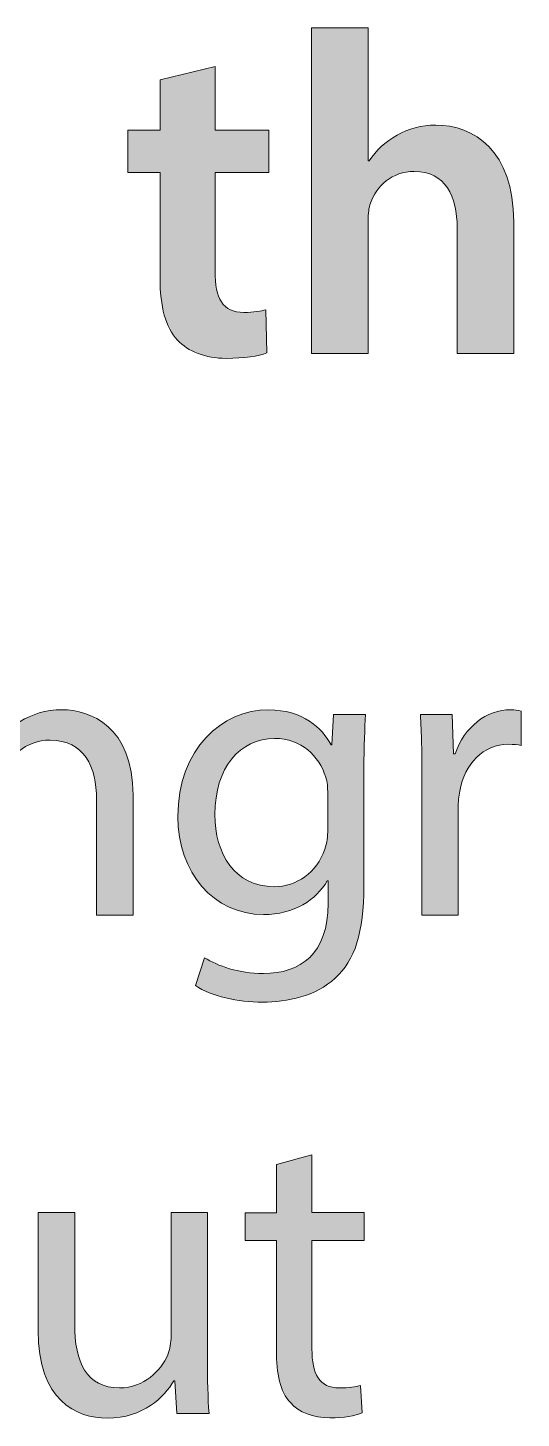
# Model space of a CAD drawing. Header units: inches. Extents: x 589 to 2016, y -1839 to -951.
# Drawn here: x 864.11 to 873.48, y -1576.1 to -1549.71 of the extents above; entities that cross this region are included whole.
import ezdxf

# ---------------------------------------------------------------- set-up
doc = ezdxf.new("R2010")
doc.units = ezdxf.units.IN
doc.header["$MEASUREMENT"] = 0
doc.layers.add('Layer 1', color=7, linetype='Continuous')

# ---------------------------------------------------------------- blocks, each defined once
blk = doc.blocks.new('block 274')
at = {"layer": 'Layer 1', "true_color": 0x010101}
h = blk.add_hatch(color=18, dxfattribs=at)
h.dxf.hatch_style = 2
edge = h.paths.add_edge_path()
edge.add_spline(control_points=[(869.499, -1549.714), (869.499, -1549.714), (870.579, -1549.714), (870.579, -1549.714), (870.579, -1549.714), (870.579, -1552.24), (870.579, -1552.24), (870.579, -1552.24), (870.598, -1552.24), (870.598, -1552.24), (870.728, -1552.041), (870.901, -1551.874), (871.129, -1551.752), (871.338, -1551.63), (871.591, -1551.56), (871.86, -1551.56), (872.583, -1551.56), (873.341, -1552.04), (873.341, -1553.398), (873.341, -1553.398), (873.341, -1555.898), (873.341, -1555.898), (873.341, -1555.898), (872.269, -1555.898), (872.269, -1555.898), (872.269, -1555.898), (872.269, -1553.52), (872.269, -1553.52), (872.269, -1552.902), (872.043, -1552.44), (871.451, -1552.44), (871.032, -1552.44), (870.737, -1552.719), (870.622, -1553.041), (870.588, -1553.128), (870.579, -1553.24), (870.579, -1553.364), (870.579, -1553.364), (870.579, -1555.898), (870.579, -1555.898), (870.579, -1555.898), (869.499, -1555.898), (869.499, -1555.898), (869.499, -1555.898), (869.499, -1549.714), (869.499, -1549.714)], knot_values=[0, 0, 0, 0, 1, 1, 1, 2, 2, 2, 3, 3, 3, 4, 4, 4, 5, 5, 5, 6, 6, 6, 7, 7, 7, 8, 8, 8, 9, 9, 9, 10, 10, 10, 11, 11, 11, 12, 12, 12, 13, 13, 13, 14, 14, 14, 15, 15, 15, 15], degree=3, periodic=1)
h = blk.add_hatch(color=18, dxfattribs=at)
h.dxf.hatch_style = 2
edge = h.paths.add_edge_path()
edge.add_spline(control_points=[(867.67, -1550.446), (867.67, -1550.446), (867.67, -1551.658), (867.67, -1551.658), (867.67, -1551.658), (868.69, -1551.658), (868.69, -1551.658), (868.69, -1551.658), (868.69, -1552.459), (868.69, -1552.459), (868.69, -1552.459), (867.67, -1552.459), (867.67, -1552.459), (867.67, -1552.459), (867.67, -1554.333), (867.67, -1554.333), (867.67, -1554.847), (867.81, -1555.117), (868.219, -1555.117), (868.402, -1555.117), (868.542, -1555.091), (868.637, -1555.064), (868.637, -1555.064), (868.655, -1555.883), (868.655, -1555.883), (868.499, -1555.944), (868.22, -1555.988), (867.881, -1555.988), (867.488, -1555.988), (867.157, -1555.857), (866.957, -1555.64), (866.73, -1555.397), (866.626, -1555.014), (866.626, -1554.456), (866.626, -1554.456), (866.626, -1552.461), (866.626, -1552.461), (866.626, -1552.461), (866.016, -1552.461), (866.016, -1552.461), (866.016, -1552.461), (866.016, -1551.66), (866.016, -1551.66), (866.016, -1551.66), (866.626, -1551.66), (866.626, -1551.66), (866.626, -1551.66), (866.626, -1550.702), (866.626, -1550.702), (866.626, -1550.702), (867.67, -1550.446), (867.67, -1550.446)], knot_values=[0, 0, 0, 0, 1, 1, 1, 2, 2, 2, 3, 3, 3, 4, 4, 4, 5, 5, 5, 6, 6, 6, 7, 7, 7, 8, 8, 8, 9, 9, 9, 10, 10, 10, 11, 11, 11, 12, 12, 12, 13, 13, 13, 14, 14, 14, 15, 15, 15, 16, 16, 16, 17, 17, 17, 17], degree=3, periodic=1)
at = {"layer": 'Layer 1', "lineweight": 0}
for points, knots in [([(869.499, -1549.714), (869.499, -1549.714), (870.579, -1549.714), (870.579, -1549.714), (870.579, -1549.714), (870.579, -1552.24), (870.579, -1552.24), (870.579, -1552.24), (870.598, -1552.24), (870.598, -1552.24), (870.728, -1552.041), (870.901, -1551.874), (871.129, -1551.752), (871.338, -1551.63), (871.591, -1551.56), (871.86, -1551.56), (872.583, -1551.56), (873.341, -1552.04), (873.341, -1553.398), (873.341, -1553.398), (873.341, -1555.898), (873.341, -1555.898), (873.341, -1555.898), (872.269, -1555.898), (872.269, -1555.898), (872.269, -1555.898), (872.269, -1553.52), (872.269, -1553.52), (872.269, -1552.902), (872.043, -1552.44), (871.451, -1552.44), (871.032, -1552.44), (870.737, -1552.719), (870.622, -1553.041), (870.588, -1553.128), (870.579, -1553.24), (870.579, -1553.364), (870.579, -1553.364), (870.579, -1555.898), (870.579, -1555.898), (870.579, -1555.898), (869.499, -1555.898), (869.499, -1555.898), (869.499, -1555.898), (869.499, -1549.714), (869.499, -1549.714)], [0, 0, 0, 0, 1, 1, 1, 2, 2, 2, 3, 3, 3, 4, 4, 4, 5, 5, 5, 6, 6, 6, 7, 7, 7, 8, 8, 8, 9, 9, 9, 10, 10, 10, 11, 11, 11, 12, 12, 12, 13, 13, 13, 14, 14, 14, 15, 15, 15, 15]), ([(867.67, -1550.446), (867.67, -1550.446), (867.67, -1551.658), (867.67, -1551.658), (867.67, -1551.658), (868.69, -1551.658), (868.69, -1551.658), (868.69, -1551.658), (868.69, -1552.459), (868.69, -1552.459), (868.69, -1552.459), (867.67, -1552.459), (867.67, -1552.459), (867.67, -1552.459), (867.67, -1554.333), (867.67, -1554.333), (867.67, -1554.847), (867.81, -1555.117), (868.219, -1555.117), (868.402, -1555.117), (868.542, -1555.091), (868.637, -1555.064), (868.637, -1555.064), (868.655, -1555.883), (868.655, -1555.883), (868.499, -1555.944), (868.22, -1555.988), (867.881, -1555.988), (867.488, -1555.988), (867.157, -1555.857), (866.957, -1555.64), (866.73, -1555.397), (866.626, -1555.014), (866.626, -1554.456), (866.626, -1554.456), (866.626, -1552.461), (866.626, -1552.461), (866.626, -1552.461), (866.016, -1552.461), (866.016, -1552.461), (866.016, -1552.461), (866.016, -1551.66), (866.016, -1551.66), (866.016, -1551.66), (866.626, -1551.66), (866.626, -1551.66), (866.626, -1551.66), (866.626, -1550.702), (866.626, -1550.702), (866.626, -1550.702), (867.67, -1550.446), (867.67, -1550.446)], [0, 0, 0, 0, 1, 1, 1, 2, 2, 2, 3, 3, 3, 4, 4, 4, 5, 5, 5, 6, 6, 6, 7, 7, 7, 8, 8, 8, 9, 9, 9, 10, 10, 10, 11, 11, 11, 12, 12, 12, 13, 13, 13, 14, 14, 14, 15, 15, 15, 16, 16, 16, 17, 17, 17, 17])]:
    blk.add_open_spline(points, degree=3, knots=knots, dxfattribs=at)
blk = doc.blocks.new('block 275')
at = {"layer": 'Layer 1', "true_color": 0x010101}
h = blk.add_hatch(color=18, dxfattribs=at)
h.dxf.hatch_style = 2
edge = h.paths.add_edge_path()
edge.add_spline(control_points=[(862.868, -1563.776), (862.868, -1563.382), (862.86, -1563.059), (862.837, -1562.744), (862.837, -1562.744), (863.452, -1562.744), (863.452, -1562.744), (863.452, -1562.744), (863.49, -1563.374), (863.49, -1563.374), (863.49, -1563.374), (863.506, -1563.374), (863.506, -1563.374), (863.694, -1563.012), (864.136, -1562.657), (864.767, -1562.657), (865.295, -1562.657), (866.115, -1562.973), (866.115, -1564.281), (866.115, -1564.281), (866.115, -1566.557), (866.115, -1566.557), (866.115, -1566.557), (865.42, -1566.557), (865.42, -1566.557), (865.42, -1566.557), (865.42, -1564.36), (865.42, -1564.36), (865.42, -1563.745), (865.192, -1563.233), (864.537, -1563.233), (864.08, -1563.233), (863.725, -1563.556), (863.607, -1563.942), (863.576, -1564.029), (863.56, -1564.147), (863.56, -1564.266), (863.56, -1564.266), (863.56, -1566.559), (863.56, -1566.559), (863.56, -1566.559), (862.867, -1566.559), (862.867, -1566.559), (862.867, -1566.559), (862.867, -1563.776), (862.867, -1563.776), (862.867, -1563.776), (862.868, -1563.776), (862.868, -1563.776), (862.868, -1563.776), (862.868, -1563.776), (862.868, -1563.776)], knot_values=[0, 0, 0, 0, 1, 1, 1, 2, 2, 2, 3, 3, 3, 4, 4, 4, 5, 5, 5, 6, 6, 6, 7, 7, 7, 8, 8, 8, 9, 9, 9, 10, 10, 10, 11, 11, 11, 12, 12, 12, 13, 13, 13, 14, 14, 14, 15, 15, 15, 16, 16, 16, 17, 17, 17, 17], degree=3, periodic=1)
h = blk.add_hatch(color=18, dxfattribs=at)
h.dxf.hatch_style = 2
edge = h.paths.add_edge_path()
edge.add_spline(control_points=[(870.528, -1562.745), (870.513, -1563.02), (870.497, -1563.327), (870.497, -1563.792), (870.497, -1563.792), (870.497, -1566.007), (870.497, -1566.007), (870.497, -1566.881), (870.323, -1567.418), (869.953, -1567.749), (869.582, -1568.095), (869.047, -1568.206), (868.566, -1568.206), (868.108, -1568.206), (867.604, -1568.096), (867.296, -1567.891), (867.296, -1567.891), (867.469, -1567.362), (867.469, -1567.362), (867.721, -1567.519), (868.115, -1567.662), (868.588, -1567.662), (869.297, -1567.662), (869.818, -1567.292), (869.818, -1566.331), (869.818, -1566.331), (869.818, -1565.906), (869.818, -1565.906), (869.818, -1565.906), (869.801, -1565.906), (869.801, -1565.906), (869.588, -1566.26), (869.179, -1566.544), (868.588, -1566.544), (867.643, -1566.544), (866.964, -1565.742), (866.964, -1564.685), (866.964, -1563.392), (867.808, -1562.659), (868.682, -1562.659), (869.343, -1562.659), (869.706, -1563.006), (869.872, -1563.321), (869.872, -1563.321), (869.887, -1563.321), (869.887, -1563.321), (869.887, -1563.321), (869.92, -1562.746), (869.92, -1562.746), (869.92, -1562.746), (870.528, -1562.745), (870.528, -1562.745), (870.528, -1562.745), (870.528, -1562.745), (870.528, -1562.745)], knot_values=[0, 0, 0, 0, 1, 1, 1, 2, 2, 2, 3, 3, 3, 4, 4, 4, 5, 5, 5, 6, 6, 6, 7, 7, 7, 8, 8, 8, 9, 9, 9, 10, 10, 10, 11, 11, 11, 12, 12, 12, 13, 13, 13, 14, 14, 14, 15, 15, 15, 16, 16, 16, 17, 17, 17, 18, 18, 18, 18], degree=3, periodic=1)
edge = h.paths.add_edge_path()
edge.add_spline(control_points=[(869.81, -1564.249), (869.81, -1564.131), (869.803, -1564.029), (869.771, -1563.934), (869.646, -1563.532), (869.307, -1563.201), (868.802, -1563.201), (868.14, -1563.201), (867.667, -1563.761), (867.667, -1564.643), (867.667, -1565.392), (868.045, -1566.015), (868.794, -1566.015), (869.219, -1566.015), (869.605, -1565.747), (869.755, -1565.305), (869.795, -1565.187), (869.81, -1565.053), (869.81, -1564.935), (869.81, -1564.935), (869.81, -1564.249), (869.81, -1564.249), (869.81, -1564.249), (869.81, -1564.249), (869.81, -1564.249)], knot_values=[0, 0, 0, 0, 1, 1, 1, 2, 2, 2, 3, 3, 3, 4, 4, 4, 5, 5, 5, 6, 6, 6, 7, 7, 7, 8, 8, 8, 8], degree=3, periodic=1)
h = blk.add_hatch(color=18, dxfattribs=at)
h.dxf.hatch_style = 2
edge = h.paths.add_edge_path()
edge.add_spline(control_points=[(871.6, -1563.934), (871.6, -1563.485), (871.592, -1563.099), (871.569, -1562.745), (871.569, -1562.745), (872.176, -1562.745), (872.176, -1562.745), (872.176, -1562.745), (872.199, -1563.493), (872.199, -1563.493), (872.199, -1563.493), (872.23, -1563.493), (872.23, -1563.493), (872.404, -1562.981), (872.821, -1562.657), (873.287, -1562.657), (873.365, -1562.657), (873.421, -1562.665), (873.484, -1562.681), (873.484, -1562.681), (873.484, -1563.335), (873.484, -1563.335), (873.413, -1563.319), (873.342, -1563.313), (873.247, -1563.313), (872.758, -1563.313), (872.412, -1563.683), (872.318, -1564.202), (872.302, -1564.298), (872.285, -1564.407), (872.285, -1564.525), (872.285, -1564.525), (872.285, -1566.558), (872.285, -1566.558), (872.285, -1566.558), (871.6, -1566.558), (871.6, -1566.558), (871.6, -1566.558), (871.6, -1563.934), (871.6, -1563.934), (871.6, -1563.934), (871.6, -1563.934), (871.6, -1563.934)], knot_values=[0, 0, 0, 0, 1, 1, 1, 2, 2, 2, 3, 3, 3, 4, 4, 4, 5, 5, 5, 6, 6, 6, 7, 7, 7, 8, 8, 8, 9, 9, 9, 10, 10, 10, 11, 11, 11, 12, 12, 12, 13, 13, 13, 14, 14, 14, 14], degree=3, periodic=1)
h = blk.add_hatch(color=18, dxfattribs=at)
h.dxf.hatch_style = 2
edge = h.paths.add_edge_path()
edge.add_spline(control_points=[(869.511, -1571.106), (869.511, -1571.106), (869.511, -1572.201), (869.511, -1572.201), (869.511, -1572.201), (870.504, -1572.201), (870.504, -1572.201), (870.504, -1572.201), (870.504, -1572.729), (870.504, -1572.729), (870.504, -1572.729), (869.511, -1572.729), (869.511, -1572.729), (869.511, -1572.729), (869.511, -1574.786), (869.511, -1574.786), (869.511, -1575.259), (869.645, -1575.529), (870.032, -1575.529), (870.213, -1575.529), (870.348, -1575.505), (870.433, -1575.48), (870.433, -1575.48), (870.466, -1576.001), (870.466, -1576.001), (870.331, -1576.057), (870.119, -1576.096), (869.851, -1576.096), (869.529, -1576.096), (869.268, -1575.994), (869.103, -1575.805), (868.904, -1575.6), (868.835, -1575.261), (868.835, -1574.813), (868.835, -1574.813), (868.835, -1572.732), (868.835, -1572.732), (868.835, -1572.732), (868.242, -1572.732), (868.242, -1572.732), (868.242, -1572.732), (868.242, -1572.204), (868.242, -1572.204), (868.242, -1572.204), (868.835, -1572.204), (868.835, -1572.204), (868.835, -1572.204), (868.835, -1571.29), (868.835, -1571.29), (868.835, -1571.29), (869.511, -1571.106), (869.511, -1571.106)], knot_values=[0, 0, 0, 0, 1, 1, 1, 2, 2, 2, 3, 3, 3, 4, 4, 4, 5, 5, 5, 6, 6, 6, 7, 7, 7, 8, 8, 8, 9, 9, 9, 10, 10, 10, 11, 11, 11, 12, 12, 12, 13, 13, 13, 14, 14, 14, 15, 15, 15, 16, 16, 16, 17, 17, 17, 17], degree=3, periodic=1)
h = blk.add_hatch(color=18, dxfattribs=at)
h.dxf.hatch_style = 2
edge = h.paths.add_edge_path()
edge.add_spline(control_points=[(867.526, -1574.975), (867.526, -1575.37), (867.533, -1575.716), (867.557, -1576.016), (867.557, -1576.016), (866.943, -1576.016), (866.943, -1576.016), (866.943, -1576.016), (866.904, -1575.393), (866.904, -1575.393), (866.904, -1575.393), (866.888, -1575.393), (866.888, -1575.393), (866.706, -1575.699), (866.305, -1576.102), (865.627, -1576.102), (865.029, -1576.102), (864.312, -1575.771), (864.312, -1574.432), (864.312, -1574.432), (864.312, -1572.201), (864.312, -1572.201), (864.312, -1572.201), (865.005, -1572.201), (865.005, -1572.201), (865.005, -1572.201), (865.005, -1574.314), (865.005, -1574.314), (865.005, -1575.039), (865.225, -1575.527), (865.856, -1575.527), (866.321, -1575.527), (866.645, -1575.204), (866.771, -1574.897), (866.81, -1574.794), (866.835, -1574.668), (866.835, -1574.542), (866.835, -1574.542), (866.835, -1572.2), (866.835, -1572.2), (866.835, -1572.2), (867.528, -1572.2), (867.528, -1572.2), (867.528, -1572.2), (867.526, -1574.975), (867.526, -1574.975), (867.526, -1574.975), (867.526, -1574.975), (867.526, -1574.975)], knot_values=[0, 0, 0, 0, 1, 1, 1, 2, 2, 2, 3, 3, 3, 4, 4, 4, 5, 5, 5, 6, 6, 6, 7, 7, 7, 8, 8, 8, 9, 9, 9, 10, 10, 10, 11, 11, 11, 12, 12, 12, 13, 13, 13, 14, 14, 14, 15, 15, 15, 16, 16, 16, 16], degree=3, periodic=1)
at = {"layer": 'Layer 1', "lineweight": 0}
for points, knots in [([(862.868, -1563.776), (862.868, -1563.382), (862.86, -1563.059), (862.837, -1562.744), (862.837, -1562.744), (863.452, -1562.744), (863.452, -1562.744), (863.452, -1562.744), (863.49, -1563.374), (863.49, -1563.374), (863.49, -1563.374), (863.506, -1563.374), (863.506, -1563.374), (863.694, -1563.012), (864.136, -1562.657), (864.767, -1562.657), (865.295, -1562.657), (866.115, -1562.973), (866.115, -1564.281), (866.115, -1564.281), (866.115, -1566.557), (866.115, -1566.557), (866.115, -1566.557), (865.42, -1566.557), (865.42, -1566.557), (865.42, -1566.557), (865.42, -1564.36), (865.42, -1564.36), (865.42, -1563.745), (865.192, -1563.233), (864.537, -1563.233), (864.08, -1563.233), (863.725, -1563.556), (863.607, -1563.942), (863.576, -1564.029), (863.56, -1564.147), (863.56, -1564.266), (863.56, -1564.266), (863.56, -1566.559), (863.56, -1566.559), (863.56, -1566.559), (862.867, -1566.559), (862.867, -1566.559), (862.867, -1566.559), (862.867, -1563.776), (862.867, -1563.776), (862.867, -1563.776), (862.868, -1563.776), (862.868, -1563.776), (862.868, -1563.776), (862.868, -1563.776), (862.868, -1563.776)], [0, 0, 0, 0, 1, 1, 1, 2, 2, 2, 3, 3, 3, 4, 4, 4, 5, 5, 5, 6, 6, 6, 7, 7, 7, 8, 8, 8, 9, 9, 9, 10, 10, 10, 11, 11, 11, 12, 12, 12, 13, 13, 13, 14, 14, 14, 15, 15, 15, 16, 16, 16, 17, 17, 17, 17]), ([(870.528, -1562.745), (870.513, -1563.02), (870.497, -1563.327), (870.497, -1563.792), (870.497, -1563.792), (870.497, -1566.007), (870.497, -1566.007), (870.497, -1566.881), (870.323, -1567.418), (869.953, -1567.749), (869.582, -1568.095), (869.047, -1568.206), (868.566, -1568.206), (868.108, -1568.206), (867.604, -1568.096), (867.296, -1567.891), (867.296, -1567.891), (867.469, -1567.362), (867.469, -1567.362), (867.721, -1567.519), (868.115, -1567.662), (868.588, -1567.662), (869.297, -1567.662), (869.818, -1567.292), (869.818, -1566.331), (869.818, -1566.331), (869.818, -1565.906), (869.818, -1565.906), (869.818, -1565.906), (869.801, -1565.906), (869.801, -1565.906), (869.588, -1566.26), (869.179, -1566.544), (868.588, -1566.544), (867.643, -1566.544), (866.964, -1565.742), (866.964, -1564.685), (866.964, -1563.392), (867.808, -1562.659), (868.682, -1562.659), (869.343, -1562.659), (869.706, -1563.006), (869.872, -1563.321), (869.872, -1563.321), (869.887, -1563.321), (869.887, -1563.321), (869.887, -1563.321), (869.92, -1562.746), (869.92, -1562.746), (869.92, -1562.746), (870.528, -1562.745), (870.528, -1562.745), (870.528, -1562.745), (870.528, -1562.745), (870.528, -1562.745)], [0, 0, 0, 0, 1, 1, 1, 2, 2, 2, 3, 3, 3, 4, 4, 4, 5, 5, 5, 6, 6, 6, 7, 7, 7, 8, 8, 8, 9, 9, 9, 10, 10, 10, 11, 11, 11, 12, 12, 12, 13, 13, 13, 14, 14, 14, 15, 15, 15, 16, 16, 16, 17, 17, 17, 18, 18, 18, 18]), ([(871.6, -1563.934), (871.6, -1563.485), (871.592, -1563.099), (871.569, -1562.745), (871.569, -1562.745), (872.176, -1562.745), (872.176, -1562.745), (872.176, -1562.745), (872.199, -1563.493), (872.199, -1563.493), (872.199, -1563.493), (872.23, -1563.493), (872.23, -1563.493), (872.404, -1562.981), (872.821, -1562.657), (873.287, -1562.657), (873.365, -1562.657), (873.421, -1562.665), (873.484, -1562.681), (873.484, -1562.681), (873.484, -1563.335), (873.484, -1563.335), (873.413, -1563.319), (873.342, -1563.313), (873.247, -1563.313), (872.758, -1563.313), (872.412, -1563.683), (872.318, -1564.202), (872.302, -1564.298), (872.285, -1564.407), (872.285, -1564.525), (872.285, -1564.525), (872.285, -1566.558), (872.285, -1566.558), (872.285, -1566.558), (871.6, -1566.558), (871.6, -1566.558), (871.6, -1566.558), (871.6, -1563.934), (871.6, -1563.934), (871.6, -1563.934), (871.6, -1563.934), (871.6, -1563.934)], [0, 0, 0, 0, 1, 1, 1, 2, 2, 2, 3, 3, 3, 4, 4, 4, 5, 5, 5, 6, 6, 6, 7, 7, 7, 8, 8, 8, 9, 9, 9, 10, 10, 10, 11, 11, 11, 12, 12, 12, 13, 13, 13, 14, 14, 14, 14]), ([(869.81, -1564.249), (869.81, -1564.131), (869.803, -1564.029), (869.771, -1563.934), (869.646, -1563.532), (869.307, -1563.201), (868.802, -1563.201), (868.14, -1563.201), (867.667, -1563.761), (867.667, -1564.643), (867.667, -1565.392), (868.045, -1566.015), (868.794, -1566.015), (869.219, -1566.015), (869.605, -1565.747), (869.755, -1565.305), (869.795, -1565.187), (869.81, -1565.053), (869.81, -1564.935), (869.81, -1564.935), (869.81, -1564.249), (869.81, -1564.249), (869.81, -1564.249), (869.81, -1564.249), (869.81, -1564.249)], [0, 0, 0, 0, 1, 1, 1, 2, 2, 2, 3, 3, 3, 4, 4, 4, 5, 5, 5, 6, 6, 6, 7, 7, 7, 8, 8, 8, 8]), ([(869.511, -1571.106), (869.511, -1571.106), (869.511, -1572.201), (869.511, -1572.201), (869.511, -1572.201), (870.504, -1572.201), (870.504, -1572.201), (870.504, -1572.201), (870.504, -1572.729), (870.504, -1572.729), (870.504, -1572.729), (869.511, -1572.729), (869.511, -1572.729), (869.511, -1572.729), (869.511, -1574.786), (869.511, -1574.786), (869.511, -1575.259), (869.645, -1575.529), (870.032, -1575.529), (870.213, -1575.529), (870.348, -1575.505), (870.433, -1575.48), (870.433, -1575.48), (870.466, -1576.001), (870.466, -1576.001), (870.331, -1576.057), (870.119, -1576.096), (869.851, -1576.096), (869.529, -1576.096), (869.268, -1575.994), (869.103, -1575.805), (868.904, -1575.6), (868.835, -1575.261), (868.835, -1574.813), (868.835, -1574.813), (868.835, -1572.732), (868.835, -1572.732), (868.835, -1572.732), (868.242, -1572.732), (868.242, -1572.732), (868.242, -1572.732), (868.242, -1572.204), (868.242, -1572.204), (868.242, -1572.204), (868.835, -1572.204), (868.835, -1572.204), (868.835, -1572.204), (868.835, -1571.29), (868.835, -1571.29), (868.835, -1571.29), (869.511, -1571.106), (869.511, -1571.106)], [0, 0, 0, 0, 1, 1, 1, 2, 2, 2, 3, 3, 3, 4, 4, 4, 5, 5, 5, 6, 6, 6, 7, 7, 7, 8, 8, 8, 9, 9, 9, 10, 10, 10, 11, 11, 11, 12, 12, 12, 13, 13, 13, 14, 14, 14, 15, 15, 15, 16, 16, 16, 17, 17, 17, 17]), ([(867.526, -1574.975), (867.526, -1575.37), (867.533, -1575.716), (867.557, -1576.016), (867.557, -1576.016), (866.943, -1576.016), (866.943, -1576.016), (866.943, -1576.016), (866.904, -1575.393), (866.904, -1575.393), (866.904, -1575.393), (866.888, -1575.393), (866.888, -1575.393), (866.706, -1575.699), (866.305, -1576.102), (865.627, -1576.102), (865.029, -1576.102), (864.312, -1575.771), (864.312, -1574.432), (864.312, -1574.432), (864.312, -1572.201), (864.312, -1572.201), (864.312, -1572.201), (865.005, -1572.201), (865.005, -1572.201), (865.005, -1572.201), (865.005, -1574.314), (865.005, -1574.314), (865.005, -1575.039), (865.225, -1575.527), (865.856, -1575.527), (866.321, -1575.527), (866.645, -1575.204), (866.771, -1574.897), (866.81, -1574.794), (866.835, -1574.668), (866.835, -1574.542), (866.835, -1574.542), (866.835, -1572.2), (866.835, -1572.2), (866.835, -1572.2), (867.528, -1572.2), (867.528, -1572.2), (867.528, -1572.2), (867.526, -1574.975), (867.526, -1574.975), (867.526, -1574.975), (867.526, -1574.975), (867.526, -1574.975)], [0, 0, 0, 0, 1, 1, 1, 2, 2, 2, 3, 3, 3, 4, 4, 4, 5, 5, 5, 6, 6, 6, 7, 7, 7, 8, 8, 8, 9, 9, 9, 10, 10, 10, 11, 11, 11, 12, 12, 12, 13, 13, 13, 14, 14, 14, 15, 15, 15, 16, 16, 16, 16])]:
    blk.add_open_spline(points, degree=3, knots=knots, dxfattribs=at)
blk = doc.blocks.new('block 271')
at = {"layer": 'Layer 1'}
for name in ['block 274', 'block 275']:
    blk.add_blockref(name, (0, 0), dxfattribs=at)

msp = doc.modelspace()

# ---------------------------------------------------------------- block references
at = {"layer": 'Layer 1'}
msp.add_blockref('block 271', (0, 0), dxfattribs=at)

doc.saveas('drawing.dxf')
